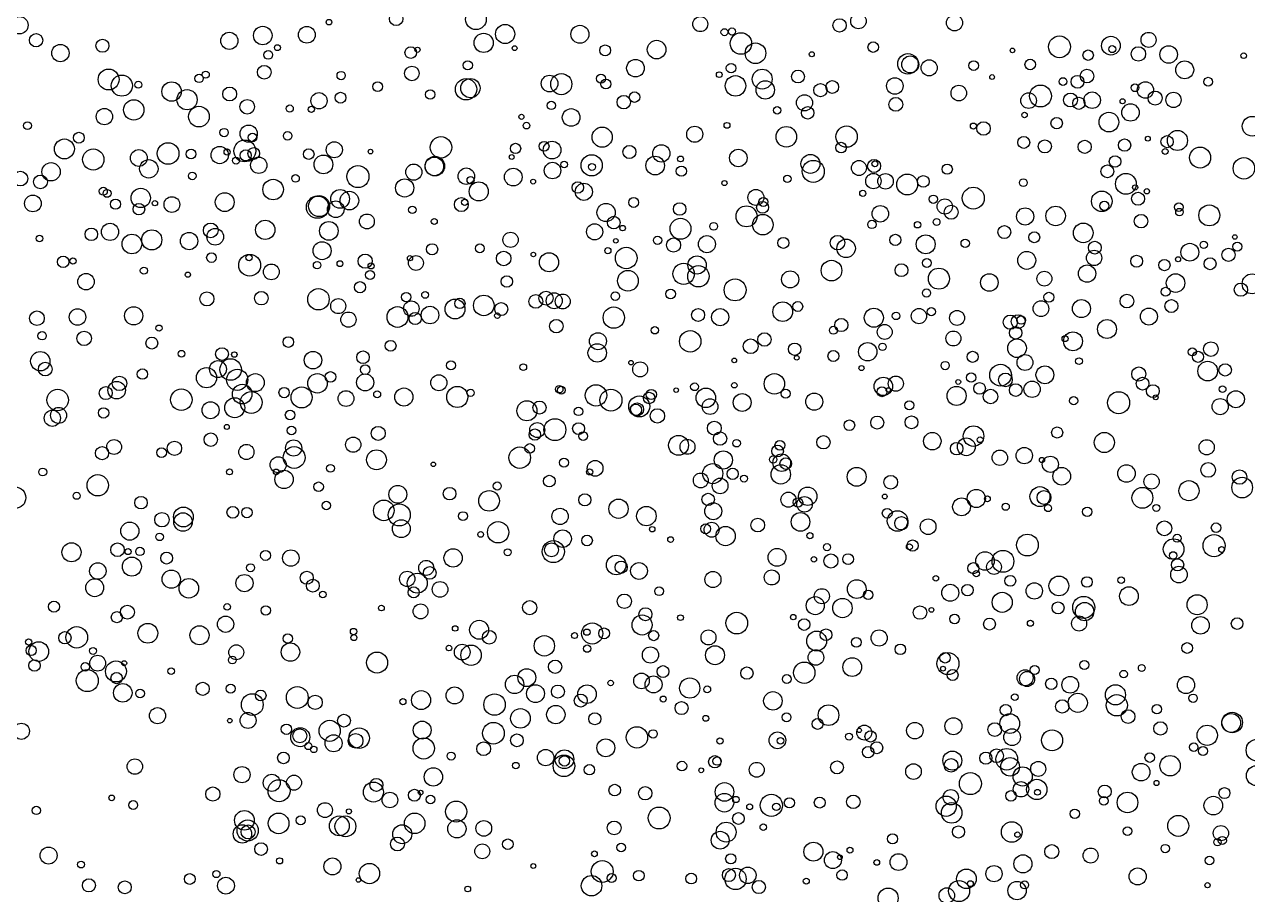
# Model space of a CAD drawing. Extents: x -296 to 296, y -196 to 196.
# Drawn here: x -12.3 to 70.2, y -163.7 to -105 of the extents above; entities that cross this region are included whole.
import ezdxf

# ---------------------------------------------------------------- set-up
doc = ezdxf.new("R2010")
doc.units = 0

msp = doc.modelspace()

# ---------------------------------------------------------------- linework, layer by layer
at = {"layer": 'VIA'}
for centre, radius in [((18.1214, -104.6426), 0.6952), ((-12.6771, -105.0389), 0.5882), ((8.2048, -104.8299), 0.1869), ((12.7401, -104.6009), 0.4601), ((33.2553, -104.9668), 0.5051), ((42.6581, -105.0477), 0.4495), ((43.9273, -104.7564), 0.5217), ((50.4098, -104.8772), 0.543), ((-11.5551, -106.0551), 0.4463), ((1.4802, -106.0932), 0.58), ((3.7411, -105.7346), 0.6233), ((6.7117, -105.6835), 0.5641), ((18.6418, -106.2326), 0.6485), ((20.0914, -105.6342), 0.6468), ((25.1388, -105.652), 0.6069), ((34.8903, -105.51), 0.2352), ((35.3971, -105.4675), 0.2406), ((35.9987, -106.2729), 0.7241), ((63.5031, -106.0276), 0.5064), ((-9.9157, -106.9175), 0.5835), ((-7.074, -106.4275), 0.4384), ((4.7268, -106.5527), 0.1996), ((20.7312, -106.5848), 0.1625), ((26.8423, -106.7414), 0.3685), ((30.3115, -106.6838), 0.627), ((36.9822, -106.9313), 0.6968), ((44.9266, -106.5173), 0.3566), ((57.4938, -106.4931), 0.7372), ((60.9634, -106.4204), 0.633), ((61.0559, -106.6539), 0.2356), ((64.861, -107.0146), 0.59), ((4.1134, -107.048), 0.2919), ((13.723, -106.8885), 0.3917), ((14.1775, -106.6976), 0.1756), ((40.782, -107.0029), 0.1697), ((47.2696, -107.6478), 0.69), ((47.4251, -107.6836), 0.5705), ((54.3179, -106.7395), 0.1527), ((59.4271, -107.0595), 0.3509), ((62.8188, -106.9764), 0.4878), ((69.9207, -107.0959), 0.1903), ((-6.6603, -108.7052), 0.7068), ((3.8354, -108.2117), 0.4604), ((13.8006, -108.2932), 0.4921), ((17.5698, -107.7439), 0.3111), ((28.8843, -107.939), 0.5948), ((35.3349, -107.9389), 0.3226), ((37.4337, -108.6797), 0.6708), ((39.8528, -108.5016), 0.4354), ((48.6995, -107.9164), 0.5417), ((51.7016, -107.7664), 0.3215), ((55.5202, -107.6907), 0.3558), ((59.3478, -108.4735), 0.4591), ((65.9396, -108.0511), 0.6062), ((-5.7688, -109.1151), 0.7142), ((-4.6635, -109.0589), 0.2356), ((-2.4135, -109.5163), 0.6571), ((-0.5564, -108.6328), 0.2821), ((-0.1069, -108.3726), 0.239), ((9.0259, -108.4367), 0.2781), ((11.4946, -109.187), 0.33), ((17.4556, -109.3621), 0.7197), ((17.7499, -109.2859), 0.6507), ((23.0922, -108.9775), 0.5617), ((23.8813, -109.0152), 0.7125), ((26.5556, -108.6457), 0.3013), ((26.8861, -109.0098), 0.3331), ((34.5381, -108.3768), 0.1934), ((35.6324, -109.1365), 0.6931), ((37.6389, -109.4091), 0.6213), ((42.1592, -109.2069), 0.4308), ((46.3833, -109.1413), 0.5603), ((52.9451, -108.5377), 0.1629), ((57.7273, -108.843), 0.2621), ((58.7094, -108.857), 0.4338), ((63.2916, -109.4118), 0.5534), ((67.5238, -108.8554), 0.2987), ((-1.3697, -110.0673), 0.6843), ((1.5044, -109.6833), 0.47), ((7.535, -110.1396), 0.5483), ((8.9866, -109.9358), 0.3675), ((15.0382, -109.7149), 0.3214), ((28.8237, -109.8954), 0.3539), ((40.2891, -110.2769), 0.5457), ((41.3621, -109.4251), 0.447), ((50.6973, -109.6192), 0.5237), ((55.4092, -110.1281), 0.5318), ((56.209, -109.8197), 0.7391), ((58.2369, -110.0895), 0.4696), ((59.6962, -110.0997), 0.5566), ((62.5842, -109.2641), 0.2594), ((63.944, -109.9561), 0.4746), ((65.1861, -110.0829), 0.515), ((-4.9652, -110.7552), 0.6875), ((-0.5649, -111.2075), 0.6973), ((2.688, -110.5469), 0.4943), ((5.5608, -110.6627), 0.2403), ((7.0187, -110.7179), 0.2156), ((23.2103, -110.4521), 0.2805), ((28.0941, -110.2352), 0.4551), ((38.4436, -110.7841), 0.2516), ((40.5031, -110.9551), 0.4211), ((46.4445, -110.3831), 0.468), ((58.7997, -110.3101), 0.4116), ((61.7516, -110.1712), 0.1735), ((62.2835, -110.9303), 0.5858), ((-6.9443, -111.2089), 0.5524), ((21.1858, -111.2213), 0.172), ((24.545, -111.2672), 0.5955), ((55.1371, -111.0961), 0.1843), ((57.3058, -111.6485), 0.3863), ((60.8252, -111.5797), 0.6626), ((70.4924, -111.8578), 0.6654), ((-12.1321, -111.8181), 0.2649), ((1.1318, -112.2878), 0.283), ((2.7886, -112.3585), 0.5807), ((5.4183, -112.5093), 0.2879), ((21.5376, -111.8176), 0.2235), ((26.6398, -112.5982), 0.6805), ((32.8829, -112.3987), 0.5437), ((35.0587, -111.8008), 0.1975), ((39.0647, -112.5716), 0.6953), ((43.1305, -112.5604), 0.7209), ((51.6821, -111.8466), 0.2043), ((52.3676, -112.012), 0.4588), ((65.4503, -112.8189), 0.6763), ((-9.6461, -113.3908), 0.6733), ((-8.6686, -112.6307), 0.3659), ((-2.6497, -113.6982), 0.7305), ((2.5246, -113.5254), 0.7382), ((3.0512, -112.616), 0.2901), ((8.5647, -113.4459), 0.5438), ((15.7608, -113.2839), 0.7259), ((20.7922, -113.3586), 0.3479), ((22.7191, -113.2112), 0.3335), ((23.2595, -113.4644), 0.5987), ((42.7587, -113.3008), 0.3576), ((55.0798, -112.9472), 0.404), ((56.5024, -113.2217), 0.4425), ((59.1929, -113.25), 0.4414), ((61.8879, -113.1278), 0.4127), ((63.4533, -112.7001), 0.1649), ((64.75, -112.9001), 0.4128), ((-7.696, -114.105), 0.7169), ((-4.6242, -114.0014), 0.5679), ((-1.0988, -113.737), 0.3283), ((0.8357, -113.8035), 0.5817), ((1.3336, -113.5922), 0.2075), ((2.5865, -113.8276), 0.3764), ((3.1317, -113.6955), 0.3966), ((6.8398, -113.7384), 0.3587), ((7.8292, -114.436), 0.6329), ((11.0101, -113.5694), 0.1551), ((20.5323, -113.9354), 0.1686), ((25.926, -114.4952), 0.7159), ((28.4743, -113.5965), 0.4422), ((30.6287, -113.6909), 0.5831), ((31.9271, -114.0656), 0.1974), ((35.8237, -114.0003), 0.5906), ((40.6884, -114.4005), 0.6384), ((61.2413, -114.237), 0.3891), ((64.6228, -113.5605), 0.2), ((66.9809, -113.9746), 0.7076), ((-10.5412, -114.9353), 0.6187), ((-3.9491, -114.7328), 0.6205), ((1.9349, -114.1778), 0.2364), ((3.4701, -114.4933), 0.5507), ((10.1606, -115.2532), 0.746), ((13.9291, -114.9538), 0.5451), ((15.3152, -114.5681), 0.6283), ((15.3513, -114.5537), 0.657), ((17.4733, -115.2317), 0.5564), ((20.64, -115.2864), 0.5962), ((23.2878, -114.8502), 0.5557), ((24.0695, -114.4391), 0.2213), ((25.951, -114.607), 0.2335), ((30.2117, -114.5119), 0.629), ((31.98, -114.8887), 0.3454), ((40.8792, -114.9067), 0.7451), ((43.9621, -114.6767), 0.5072), ((44.9844, -114.5408), 0.4427), ((45.0388, -114.3942), 0.1957), ((49.9191, -114.7524), 0.3443), ((60.7222, -114.9056), 0.433), ((69.9346, -114.7001), 0.7253), ((-12.6129, -115.3904), 0.4985), ((-11.2601, -115.6185), 0.4657), ((-1.0162, -115.211), 0.2557), ((4.4375, -116.1332), 0.6922), ((5.9488, -115.3823), 0.2566), ((13.3122, -116.0243), 0.6115), ((17.7642, -115.4958), 0.2442), ((21.9832, -115.5956), 0.1641), ((34.8884, -115.6947), 0.1722), ((39.1336, -115.4066), 0.2495), ((44.9386, -115.5609), 0.5214), ((45.757, -115.575), 0.5249), ((47.217, -115.7899), 0.7038), ((48.3055, -115.5858), 0.3953), ((55.0526, -115.6691), 0.2577), ((61.9707, -115.7462), 0.7014), ((-7.0218, -116.2458), 0.2738), ((-6.7628, -116.3887), 0.268), ((-4.4941, -116.6989), 0.651), ((1.1718, -116.9803), 0.6352), ((8.9604, -116.7653), 0.6319), ((9.5834, -116.8785), 0.6283), ((18.3102, -116.258), 0.6456), ((24.9968, -115.9939), 0.3816), ((25.4008, -116.284), 0.5824), ((37.0085, -116.6679), 0.5401), ((44.2224, -116.3887), 0.2092), ((51.674, -116.71), 0.7422), ((60.3465, -116.9258), 0.6959), ((62.7939, -116.7542), 0.4387), ((62.5968, -115.9889), 0.1759), ((63.3863, -116.2465), 0.1813), ((-11.7678, -117.0703), 0.5647), ((-6.1944, -117.1183), 0.3462), ((-4.6172, -117.4587), 0.3907), ((-3.5368, -117.0557), 0.1771), ((-2.3933, -117.1447), 0.5308), ((7.4337, -117.3232), 0.7492), ((7.5428, -117.2498), 0.7098), ((8.6612, -117.4618), 0.5632), ((17.1364, -117.1473), 0.4715), ((17.3618, -116.9945), 0.2058), ((26.9025, -117.6831), 0.6156), ((28.7604, -117.0044), 0.3325), ((31.8652, -117.4465), 0.4235), ((37.4578, -117.3321), 0.4037), ((37.5119, -116.9656), 0.3021), ((48.9804, -116.787), 0.2826), ((49.7555, -117.2762), 0.5163), ((60.515, -117.2299), 0.3084), ((65.546, -117.3197), 0.2932), ((67.6006, -117.8761), 0.7076), ((10.7645, -118.2871), 0.5011), ((13.829, -117.4998), 0.2495), ((27.4225, -118.3636), 0.4249), ((36.3782, -117.9399), 0.7092), ((37.4785, -118.5039), 0.693), ((45.4043, -117.7673), 0.5565), ((50.185, -117.663), 0.472), ((55.1743, -117.9478), 0.5812), ((57.233, -117.9141), 0.6587), ((62.9964, -118.2634), 0.4551), ((65.5855, -117.6546), 0.2545), ((-7.8238, -119.153), 0.4204), ((-6.5656, -118.988), 0.5815), ((0.2299, -118.8854), 0.4954), ((0.5298, -119.3182), 0.5627), ((3.9048, -118.8524), 0.6522), ((8.1959, -118.9234), 0.6295), ((15.3069, -118.2872), 0.2048), ((26.1289, -118.9827), 0.5444), ((28.0162, -118.7352), 0.186), ((31.9237, -118.7785), 0.7077), ((34.1571, -118.6183), 0.2645), ((44.841, -118.4864), 0.284), ((47.916, -118.5123), 0.213), ((49.2034, -118.3237), 0.2269), ((53.7746, -119.0048), 0.4355), ((59.0916, -119.0544), 0.6636), ((-11.3282, -119.4299), 0.2251), ((-5.0886, -119.8055), 0.6623), ((-3.7487, -119.5305), 0.6802), ((-1.2307, -119.6101), 0.586), ((7.7416, -120.2587), 0.607), ((20.4589, -119.5264), 0.5145), ((27.5554, -119.5916), 0.1527), ((30.3759, -119.5589), 0.2773), ((31.4554, -119.8757), 0.4786), ((33.7071, -119.8181), 0.5771), ((38.8645, -119.7324), 0.3722), ((42.5174, -119.7171), 0.4895), ((43.0965, -120.1005), 0.6242), ((46.4177, -119.5314), 0.3806), ((48.4662, -119.8288), 0.639), ((51.1311, -119.7603), 0.2831), ((55.7929, -119.3558), 0.3666), ((59.8723, -120.0526), 0.4335), ((67.2258, -119.8662), 0.245), ((69.3213, -119.3332), 0.1538), ((0.2799, -120.7233), 0.3267), ((15.1634, -120.1638), 0.378), ((18.3835, -120.1019), 0.2963), ((19.9929, -120.7832), 0.489), ((21.9947, -120.5166), 0.1554), ((23.0535, -121.0407), 0.6462), ((27.0222, -120.2569), 0.2075), ((28.2599, -120.7541), 0.7301), ((55.2819, -120.913), 0.6049), ((59.8295, -120.7475), 0.5182), ((66.2849, -120.3619), 0.601), ((68.8995, -120.5395), 0.4446), ((69.4933, -119.9866), 0.299), ((-9.7253, -121.0114), 0.3858), ((-9.0684, -120.9505), 0.2073), ((2.8555, -121.2405), 0.7356), ((2.8143, -120.7308), 0.2079), ((4.3154, -121.6903), 0.5319), ((7.4052, -121.2346), 0.2525), ((8.9462, -121.1347), 0.1963), ((10.646, -120.9653), 0.4813), ((11.049, -121.2854), 0.2076), ((13.6709, -120.7675), 0.1751), ((14.074, -121.0876), 0.5015), ((32.1357, -121.8208), 0.7196), ((33.1346, -121.9825), 0.7212), ((33.037, -121.225), 0.6196), ((42.1103, -121.6013), 0.6961), ((46.8315, -121.5743), 0.4316), ((48.5411, -121.0888), 0.2985), ((59.3553, -121.8054), 0.5877), ((62.6991, -120.9686), 0.4035), ((64.5705, -121.2328), 0.379), ((65.494, -120.8392), 0.1732), ((67.6492, -121.1383), 0.406), ((-8.1862, -122.351), 0.5594), ((-4.2828, -121.6052), 0.2392), ((-1.3151, -121.8792), 0.174), ((10.9802, -121.8986), 0.3003), ((20.2081, -122.3408), 0.3828), ((28.3762, -122.2889), 0.7), ((39.3223, -122.1947), 0.5743), ((49.3556, -122.1479), 0.7109), ((52.7579, -122.4083), 0.5936), ((56.4754, -122.1502), 0.5005), ((65.3233, -122.4443), 0.6253), ((70.4907, -122.4973), 0.6744), ((7.4978, -123.537), 0.7233), ((10.2996, -122.727), 0.3796), ((31.2535, -123.1788), 0.3251), ((35.605, -122.9075), 0.7394), ((48.5211, -123.1152), 0.276), ((64.6501, -123.032), 0.3003), ((69.7309, -122.8908), 0.4483), ((-0.0271, -123.5096), 0.4758), ((3.641, -123.4674), 0.4566), ((8.829, -124.0026), 0.5056), ((13.4188, -123.3922), 0.3143), ((13.765, -124.1691), 0.5189), ((14.6907, -123.2455), 0.2273), ((16.7118, -124.1958), 0.6712), ((17.0368, -123.8159), 0.3493), ((18.6488, -123.9522), 0.6934), ((19.8301, -124.2014), 0.4421), ((22.1601, -123.6845), 0.4647), ((22.8504, -123.4645), 0.4742), ((23.4004, -123.6366), 0.5388), ((23.9756, -123.6857), 0.5036), ((27.5252, -123.3283), 0.2897), ((38.8205, -124.3753), 0.6641), ((39.8352, -124.0254), 0.3318), ((56.2419, -124.1729), 0.5292), ((56.7784, -123.4022), 0.3352), ((58.9761, -124.1658), 0.6073), ((62.0391, -123.6585), 0.4614), ((65.0404, -123.9934), 0.4387), ((-11.4949, -124.8175), 0.4938), ((-8.7583, -124.7352), 0.5581), ((-4.968, -124.653), 0.6142), ((9.52, -124.912), 0.5136), ((12.8291, -124.7341), 0.7019), ((14.0292, -124.8361), 0.4121), ((15.026, -124.6034), 0.5928), ((19.5671, -124.6486), 0.1848), ((27.4235, -124.775), 0.7211), ((33.1106, -124.5991), 0.4356), ((34.6012, -124.7453), 0.5789), ((44.9666, -124.7825), 0.6416), ((46.4656, -124.6578), 0.2552), ((48.0101, -124.6724), 0.5143), ((48.8451, -124.3796), 0.2758), ((50.5837, -124.795), 0.5023), ((54.1703, -125.0828), 0.481), ((54.7054, -125.0468), 0.4646), ((63.5233, -124.705), 0.5727), ((-3.2566, -125.4866), 0.2088), ((23.5467, -125.3526), 0.4532), ((30.195, -125.6329), 0.2463), ((42.2418, -125.6329), 0.2697), ((42.7726, -125.2777), 0.4461), ((45.6985, -125.7467), 0.5054), ((54.5325, -125.8027), 0.4236), ((54.908, -124.9419), 0.2848), ((60.6991, -125.5477), 0.6396), ((-11.1471, -126.004), 0.2821), ((-8.3117, -126.1794), 0.4877), ((-3.7435, -126.4961), 0.4009), ((5.4646, -126.426), 0.358), ((26.356, -126.3708), 0.5735), ((32.5785, -126.3787), 0.7262), ((36.655, -126.711), 0.4976), ((37.5877, -126.2513), 0.454), ((50.3342, -126.1851), 0.5035), ((54.6286, -126.8403), 0.6309), ((57.8668, -126.1915), 0.2015), ((58.4022, -126.3754), 0.6397), ((-11.2714, -127.7184), 0.6541), ((-1.7437, -127.2142), 0.2251), ((0.9896, -127.2373), 0.4287), ((7.1284, -127.6503), 0.593), ((10.5023, -127.4495), 0.4254), ((12.363, -126.6805), 0.3657), ((26.303, -127.1619), 0.6216), ((39.6249, -126.9098), 0.4186), ((42.238, -127.3674), 0.3679), ((44.5536, -127.0821), 0.6187), ((45.5465, -126.7499), 0.2469), ((51.6344, -127.4241), 0.3735), ((66.454, -127.0925), 0.2725), ((66.8424, -127.4244), 0.3725), ((67.7058, -126.9033), 0.4948), ((-10.9319, -128.2513), 0.4653), ((0.7162, -128.2504), 0.5694), ((1.5697, -128.2802), 0.7272), ((1.8217, -127.2697), 0.1841), ((16.4375, -127.9976), 0.295), ((21.3179, -128.1209), 0.2263), ((28.5825, -127.8155), 0.1505), ((29.2021, -128.2689), 0.5036), ((35.5505, -127.6617), 0.1574), ((39.7637, -127.4874), 0.1585), ((49.7793, -128.0125), 0.2801), ((55.1612, -127.8042), 0.535), ((58.8092, -127.7195), 0.2253), ((67.4891, -128.3842), 0.6642), ((68.6733, -128.3082), 0.4189), ((-5.9279, -129.2139), 0.4902), ((-4.3848, -128.584), 0.3482), ((-0.0564, -128.8303), 0.6833), ((2.0181, -128.9745), 0.7164), ((3.2368, -129.1642), 0.6055), ((7.4289, -129.2124), 0.6589), ((8.311, -128.7789), 0.3601), ((10.649, -129.1505), 0.5771), ((10.6473, -128.2862), 0.3214), ((15.618, -129.173), 0.5411), ((38.2568, -129.2472), 0.6906), ((44.1351, -128.1831), 0.1703), ((46.4522, -129.232), 0.5115), ((51.5341, -128.8257), 0.3166), ((53.5185, -128.6612), 0.7332), ((53.8431, -128.986), 0.4635), ((56.5096, -128.6375), 0.6019), ((62.8407, -128.5871), 0.4779), ((-6.8525, -129.8725), 0.4389), ((-6.113, -129.6715), 0.5918), ((2.3514, -129.9379), 0.6609), ((5.181, -129.8392), 0.3476), ((6.36, -130.1637), 0.7101), ((13.2599, -130.1381), 0.6122), ((16.8627, -130.134), 0.7117), ((23.7424, -129.6112), 0.2512), ((23.8829, -129.6739), 0.268), ((26.2214, -130.0304), 0.7223), ((31.6294, -129.6689), 0.152), ((32.868, -129.4464), 0.2597), ((33.6353, -130.1914), 0.6603), ((35.5553, -129.3452), 0.1806), ((45.6064, -129.4161), 0.6216), ((45.5167, -129.782), 0.3318), ((45.9406, -129.6598), 0.1512), ((50.5489, -130.0615), 0.6456), ((50.6635, -129.1179), 0.1637), ((52.1025, -129.5553), 0.3948), ((54.541, -129.6696), 0.4301), ((55.6463, -129.6134), 0.5515), ((63.0984, -129.23), 0.4324), ((63.7947, -129.7389), 0.4327), ((68.4978, -129.6092), 0.2265), ((-10.0993, -130.3375), 0.7261), ((-1.7543, -130.3188), 0.7261), ((1.8458, -130.8598), 0.6741), ((2.9605, -130.5025), 0.7402), ((9.3551, -130.2394), 0.5313), ((11.4573, -129.9504), 0.2334), ((17.7615, -129.8484), 0.2429), ((27.2297, -130.3459), 0.7407), ((29.139, -130.7703), 0.7112), ((29.8044, -130.2036), 0.3857), ((29.9542, -129.9653), 0.3474), ((33.9159, -130.7865), 0.5288), ((36.0819, -130.5046), 0.6006), ((39.0195, -129.9078), 0.3014), ((40.9465, -130.45), 0.5764), ((52.8402, -130.104), 0.4881), ((58.449, -130.3875), 0.2784), ((61.4778, -130.524), 0.7422), ((63.9883, -130.1548), 0.1628), ((68.3333, -130.7838), 0.5453), ((69.3882, -130.284), 0.5768), ((-10.4577, -131.5661), 0.5494), ((-10.0389, -131.3745), 0.5419), ((-7.0007, -131.2101), 0.3504), ((0.2172, -131.0304), 0.572), ((5.5829, -131.3488), 0.3237), ((21.5615, -131.0643), 0.6771), ((22.4083, -130.85), 0.4415), ((25.0347, -131.1061), 0.2881), ((28.9112, -130.9983), 0.3907), ((28.9974, -130.9727), 0.4373), ((30.3652, -131.4088), 0.4855), ((47.3682, -130.6933), 0.3061), ((1.3145, -132.1546), 0.1671), ((22.2545, -132.3681), 0.5061), ((23.4515, -132.3406), 0.7383), ((25.0485, -132.2688), 0.4014), ((34.2055, -132.24), 0.4662), ((43.318, -132.0418), 0.36), ((45.1961, -131.8604), 0.4395), ((47.5107, -131.8401), 0.4333), ((0.2342, -133.0123), 0.4527), ((5.6785, -132.4015), 0.2937), ((9.8426, -133.3526), 0.5128), ((11.5323, -132.5898), 0.4717), ((22.0955, -132.6726), 0.3823), ((25.3534, -132.7709), 0.2956), ((31.7917, -133.3969), 0.6726), ((34.5896, -132.9423), 0.4484), ((41.5665, -133.1921), 0.4523), ((48.9094, -133.117), 0.59), ((51.6967, -132.7735), 0.6919), ((52.1377, -133.0191), 0.1959), ((57.3359, -132.5335), 0.3747), ((60.5191, -133.2058), 0.6792), ((-7.106, -133.9216), 0.4452), ((-6.2887, -133.5111), 0.5023), ((-3.0895, -133.8915), 0.3275), ((-2.2189, -133.5993), 0.4804), ((2.6363, -133.8457), 0.5114), ((5.857, -134.2235), 0.7389), ((5.82, -133.5784), 0.5464), ((21.0791, -134.227), 0.727), ((21.7533, -133.6093), 0.3264), ((32.3938, -133.4977), 0.504), ((35.7121, -133.2537), 0.2544), ((38.4724, -133.7832), 0.3965), ((38.6268, -133.3944), 0.3305), ((50.5599, -133.6182), 0.4209), ((51.2045, -133.4938), 0.6023), ((55.1162, -134.0913), 0.5485), ((67.4224, -133.5296), 0.514), ((4.7811, -134.7108), 0.5423), ((11.413, -134.3735), 0.6707), ((24.059, -134.5645), 0.302), ((26.1617, -134.9501), 0.5307), ((34.8154, -134.3887), 0.6161), ((38.1701, -134.3501), 0.2498), ((38.7543, -134.568), 0.5941), ((39.0229, -134.6299), 0.3877), ((53.4671, -134.2345), 0.5186), ((56.3102, -134.389), 0.1746), ((56.878, -134.6788), 0.5436), ((-11.1041, -135.1988), 0.2659), ((1.4982, -135.1903), 0.2007), ((4.6453, -135.1873), 0.1872), ((5.1778, -135.6964), 0.6193), ((8.3052, -134.9463), 0.263), ((15.2482, -134.6806), 0.1524), ((25.7911, -135.1907), 0.2071), ((33.2919, -135.7657), 0.5008), ((34.0964, -135.3068), 0.6805), ((35.4416, -135.321), 0.3799), ((38.6872, -135.3559), 0.6531), ((43.8084, -135.5195), 0.6369), ((57.6434, -135.484), 0.5953), ((62.0135, -135.3004), 0.5886), ((63.7055, -135.8416), 0.5125), ((67.5245, -135.0612), 0.4947), ((69.6385, -135.5403), 0.4891), ((-7.3938, -136.0909), 0.721), ((7.5048, -136.1943), 0.3252), ((12.8502, -136.7051), 0.6036), ((19.5603, -136.1432), 0.2735), ((23.0734, -135.8153), 0.3937), ((34.5977, -136.1346), 0.5283), ((36.2078, -135.6413), 0.2341), ((46.1109, -135.8904), 0.4624), ((66.2282, -136.4603), 0.6801), ((69.816, -136.2481), 0.6985), ((-12.9664, -136.9374), 0.7207), ((-8.8184, -136.8012), 0.2403), ((-4.4756, -137.2706), 0.4191), ((16.3404, -136.6599), 0.4272), ((19.0095, -137.1456), 0.6958), ((25.4624, -137.0702), 0.4098), ((33.7933, -137.0482), 0.4206), ((39.2038, -137.0662), 0.5085), ((39.846, -137.252), 0.3211), ((40.2907, -137.3771), 0.523), ((40.5068, -136.8358), 0.6232), ((45.7038, -136.8501), 0.1623), ((50.8867, -137.5508), 0.6016), ((51.8797, -136.9837), 0.6124), ((52.6264, -137.0117), 0.1958), ((56.1768, -136.8591), 0.6738), ((56.4455, -136.9209), 0.4674), ((63.0876, -136.9421), 0.7044), ((-1.6147, -138.2324), 0.6689), ((1.72, -137.9165), 0.3946), ((2.6734, -137.9389), 0.3508), ((8.0281, -137.4591), 0.2846), ((11.9053, -137.791), 0.6965), ((12.9497, -138.0921), 0.7435), ((23.7972, -138.1948), 0.5486), ((27.7433, -137.6787), 0.6504), ((29.6219, -138.1718), 0.6565), ((34.1317, -137.8461), 0.5748), ((45.8682, -137.9792), 0.329), ((53.8632, -137.5389), 0.2439), ((56.7224, -137.6364), 0.238), ((59.3634, -137.8807), 0.311), ((64.0278, -137.6209), 0.2353), ((-5.2327, -139.1878), 0.6126), ((-3.0659, -138.4212), 0.4869), ((-1.6396, -138.5752), 0.6233), ((13.0846, -139.0249), 0.6029), ((17.2476, -138.1722), 0.2968), ((19.6203, -139.2641), 0.7202), ((34.0219, -139.0939), 0.5011), ((37.1359, -138.7802), 0.4649), ((40.019, -138.565), 0.6301), ((46.564, -138.5032), 0.6921), ((46.8226, -138.6612), 0.4491), ((48.6311, -138.8882), 0.5293), ((64.5689, -139.0034), 0.4991), ((-3.2226, -139.5749), 0.2561), ((18.4411, -139.4094), 0.1924), ((23.9714, -139.6976), 0.5867), ((30.0146, -139.0579), 0.181), ((33.6251, -139.0329), 0.3308), ((34.9627, -139.5227), 0.6519), ((40.6524, -139.4914), 0.2072), ((55.3281, -140.1269), 0.7353), ((65.431, -139.6718), 0.2711), ((67.9218, -140.1695), 0.7452), ((68.059, -138.9582), 0.3227), ((-9.1643, -140.6167), 0.6439), ((-6.0619, -140.4444), 0.4594), ((-4.5488, -140.5578), 0.2795), ((23.3464, -140.5691), 0.748), ((23.2219, -140.4495), 0.4692), ((25.6194, -139.8193), 0.3595), ((31.2531, -139.7599), 0.1955), ((41.8101, -140.2732), 0.2393), ((47.3644, -140.2486), 0.2047), ((47.5807, -140.162), 0.3769), ((65.1947, -140.4055), 0.6977), ((68.4335, -140.4313), 0.1949), ((-5.0932, -141.5844), 0.6405), ((-5.3467, -140.5712), 0.2038), ((-2.7473, -141.0105), 0.4012), ((3.9297, -140.8275), 0.3378), ((5.6329, -141.0075), 0.5554), ((16.5835, -140.9976), 0.6195), ((20.2691, -140.6184), 0.2328), ((27.5831, -141.4764), 0.6617), ((38.4355, -140.9589), 0.6044), ((40.9233, -141.0921), 0.183), ((42.0732, -141.2053), 0.4754), ((43.2306, -141.0777), 0.3636), ((52.4682, -141.2039), 0.6281), ((53.0751, -141.6089), 0.5038), ((53.678, -141.2248), 0.7377), ((65.1603, -140.8295), 0.2527), ((65.4609, -141.4671), 0.4118), ((-7.3879, -141.8821), 0.5548), ((-2.4353, -142.4313), 0.6154), ((2.9142, -141.6622), 0.2676), ((6.7095, -142.339), 0.44), ((13.4853, -142.4137), 0.518), ((14.7685, -141.6709), 0.5073), ((15.0073, -142.0063), 0.4283), ((27.9201, -141.6298), 0.4148), ((29.1228, -141.8764), 0.5658), ((34.1101, -142.4563), 0.5434), ((38.0802, -142.3169), 0.5058), ((51.6842, -141.6903), 0.3763), ((51.8792, -142.061), 0.2181), ((65.5545, -142.1253), 0.5609), ((-7.6007, -143.0077), 0.6046), ((-1.251, -143.0449), 0.6595), ((2.5048, -142.6971), 0.5813), ((7.1201, -142.8731), 0.4342), ((14.167, -142.6995), 0.6745), ((15.699, -143.1205), 0.5282), ((43.8159, -143.0995), 0.6331), ((49.1498, -142.3723), 0.1844), ((54.1711, -142.5433), 0.3698), ((55.7946, -143.2278), 0.5516), ((57.4498, -142.8889), 0.6656), ((59.3449, -142.6204), 0.3576), ((61.6486, -142.4915), 0.2229), ((7.7994, -143.4691), 0.222), ((13.9199, -143.3247), 0.3726), ((28.1339, -143.9222), 0.4863), ((30.4758, -143.2488), 0.2945), ((41.4586, -143.5798), 0.5067), ((44.587, -143.4892), 0.3142), ((50.1236, -143.3468), 0.5752), ((51.2896, -143.1681), 0.3883), ((53.6279, -143.9945), 0.6773), ((62.1775, -143.5758), 0.6292), ((66.7803, -144.1581), 0.6767), ((-10.3458, -144.2854), 0.3768), ((-5.3949, -144.6599), 0.4712), ((1.3301, -144.3061), 0.222), ((3.9428, -144.5439), 0.3167), ((11.7442, -144.3773), 0.1908), ((14.3857, -144.6065), 0.501), ((21.7483, -144.3541), 0.4747), ((29.5593, -144.796), 0.4376), ((41.0116, -144.2195), 0.608), ((42.8508, -144.3777), 0.6527), ((48.0814, -144.6878), 0.4517), ((48.8561, -144.5024), 0.1587), ((57.3969, -144.3696), 0.4031), ((59.128, -144.3363), 0.7443), ((59.1903, -144.6234), 0.6197), ((-6.1031, -144.997), 0.3746), ((1.2299, -145.4728), 0.5477), ((18.3344, -145.8491), 0.6398), ((29.3303, -145.5238), 0.6773), ((31.923, -145.0295), 0.192), ((35.7208, -145.3961), 0.7333), ((39.5282, -144.992), 0.1846), ((40.2673, -145.4956), 0.3895), ((50.4176, -145.1196), 0.3198), ((52.7707, -145.4643), 0.4004), ((55.5351, -145.4036), 0.2057), ((58.8167, -145.424), 0.5075), ((67.0079, -145.5442), 0.5933), ((69.4749, -145.4302), 0.3895), ((-9.6063, -146.3881), 0.4151), ((-8.808, -146.3597), 0.7281), ((-4.015, -146.084), 0.6663), ((-0.5304, -146.2194), 0.6431), ((9.8652, -145.9681), 0.2156), ((16.721, -145.7581), 0.184), ((19.0238, -146.3489), 0.4641), ((24.7728, -146.2402), 0.1994), ((25.9662, -146.0982), 0.7162), ((25.6059, -146.0077), 0.2119), ((26.7709, -146.094), 0.3679), ((30.1127, -146.242), 0.3415), ((33.8111, -146.366), 0.5042), ((41.1087, -146.6063), 0.6685), ((41.7412, -146.1836), 0.3923), ((45.3228, -146.4019), 0.544), ((-12.057, -146.6651), 0.2117), ((-11.3723, -147.3153), 0.6636), ((1.9545, -147.3675), 0.505), ((5.6074, -147.3522), 0.6223), ((5.4292, -146.4396), 0.321), ((9.8882, -146.375), 0.2016), ((17.1985, -147.3533), 0.5326), ((17.79, -147.5653), 0.6901), ((22.7365, -146.9309), 0.688), ((25.6285, -147.1193), 0.2501), ((43.7831, -146.6916), 0.3293), ((46.7515, -147.1704), 0.356), ((66.106, -147.0796), 0.3628), ((-11.8827, -147.2433), 0.343), ((-7.7116, -147.2791), 0.2313), ((-7.4023, -148.1005), 0.5327), ((1.6891, -147.8899), 0.2615), ((11.4522, -148.0613), 0.7102), ((16.3028, -147.0789), 0.1901), ((29.8942, -147.5482), 0.5445), ((34.251, -147.5661), 0.6405), ((41.0601, -147.7167), 0.5237), ((49.9613, -148.1292), 0.7444), ((49.7741, -147.7375), 0.3529), ((-11.6648, -148.2559), 0.3883), ((-8.2359, -148.3481), 0.2829), ((-6.1665, -148.6579), 0.7064), ((-5.6083, -148.1043), 0.1692), ((-2.4351, -148.6379), 0.2197), ((21.5524, -149.0757), 0.6013), ((23.4619, -148.3407), 0.4478), ((30.7425, -148.668), 0.3994), ((36.4065, -148.7748), 0.4172), ((40.2734, -148.7481), 0.7205), ((43.5106, -148.3643), 0.6339), ((49.6304, -148.4698), 0.1648), ((50.2793, -148.8996), 0.3707), ((55.8145, -148.5674), 0.3026), ((59.1716, -148.2188), 0.3051), ((63.0384, -148.427), 0.2257), ((-8.101, -149.281), 0.7423), ((-6.1234, -149.1073), 0.383), ((20.7264, -149.5373), 0.6193), ((27.2085, -149.4383), 0.1861), ((29.2919, -149.2965), 0.5267), ((30.1033, -149.5364), 0.5716), ((32.545, -149.7803), 0.685), ((39.0926, -149.1734), 0.2984), ((55.1719, -149.0864), 0.5421), ((55.3046, -149.17), 0.5086), ((56.9393, -149.4933), 0.3841), ((58.2188, -149.5605), 0.5649), ((61.8225, -148.8367), 0.2494), ((66.0287, -149.5778), 0.5813), ((-5.7058, -150.1053), 0.6251), ((-4.5394, -150.1465), 0.2928), ((-0.3147, -149.8309), 0.4422), ((1.5725, -149.8182), 0.3012), ((3.0342, -150.8975), 0.7358), ((3.6016, -150.2779), 0.3608), ((6.068, -150.4138), 0.7371), ((14.4211, -150.594), 0.6422), ((16.6807, -150.2806), 0.5737), ((19.3744, -150.8932), 0.7227), ((22.1383, -150.1579), 0.6013), ((23.6519, -150.0214), 0.4413), ((25.6188, -150.1938), 0.6255), ((33.7241, -149.8699), 0.2301), ((38.157, -150.648), 0.6254), ((54.4764, -150.3964), 0.2298), ((58.7294, -150.7769), 0.6468), ((61.2664, -150.2395), 0.6795), ((7.2753, -150.7448), 0.4779), ((13.1931, -150.7053), 0.2083), ((23.5114, -151.5729), 0.6206), ((25.1925, -150.6261), 0.4373), ((30.7563, -150.5203), 0.202), ((31.9976, -151.132), 0.4399), ((41.9079, -151.6101), 0.6988), ((53.8655, -151.2712), 0.3803), ((57.6823, -151.0209), 0.4483), ((61.3586, -150.9427), 0.7168), ((64.063, -151.2092), 0.3223), ((66.5067, -150.4684), 0.2778), ((-3.3612, -151.6454), 0.5422), ((1.5127, -151.9794), 0.1521), ((2.7448, -151.9676), 0.5385), ((9.2164, -151.9798), 0.4314), ((21.1255, -151.8268), 0.6613), ((26.1442, -151.8532), 0.4059), ((33.628, -151.8256), 0.1977), ((39.0769, -151.754), 0.3004), ((50.3359, -152.3607), 0.5741), ((54.1363, -152.1824), 0.6668), ((62.1181, -151.7087), 0.467), ((69.0752, -152.1359), 0.6349), ((69.1473, -152.107), 0.6923), ((-12.5498, -152.6976), 0.5452), ((5.3322, -152.5633), 0.3503), ((6.2698, -153.0974), 0.6404), ((6.237, -153.0065), 0.4724), ((8.2553, -152.6679), 0.7141), ((10.2406, -153.1629), 0.6946), ((14.4938, -152.6189), 0.6049), ((19.3002, -152.8313), 0.7298), ((28.9816, -153.1127), 0.7218), ((30.0711, -152.8785), 0.2877), ((41.1704, -152.2057), 0.367), ((44.3207, -152.787), 0.5034), ((43.9837, -152.6336), 0.1504), ((47.7351, -152.6562), 0.5543), ((53.127, -152.5866), 0.4633), ((54.2931, -153.0975), 0.5657), ((56.9921, -153.3097), 0.7069), ((64.3076, -152.5084), 0.4515), ((67.4617, -152.9693), 0.6858), ((6.8136, -153.7001), 0.2383), ((8.5211, -153.5097), 0.5737), ((10.0001, -153.3425), 0.4967), ((14.5979, -153.8554), 0.7172), ((18.6413, -153.877), 0.466), ((20.8873, -153.3104), 0.4283), ((26.881, -153.8113), 0.6034), ((34.5845, -153.3569), 0.2106), ((38.4591, -153.3093), 0.5643), ((38.6644, -153.349), 0.2254), ((43.2942, -153.0584), 0.2327), ((44.747, -153.0443), 0.3811), ((45.1649, -153.8074), 0.4058), ((66.547, -153.7666), 0.2885), ((70.8124, -153.9757), 0.7283), ((5.1371, -154.4963), 0.394), ((7.177, -153.9202), 0.2207), ((16.4473, -154.3722), 0.2706), ((22.8235, -154.4761), 0.5548), ((24.0593, -155.0335), 0.7284), ((24.0874, -154.5852), 0.6347), ((44.579, -154.1045), 0.3845), ((50.2642, -154.6783), 0.6394), ((52.5264, -154.5096), 0.4117), ((53.2504, -154.3504), 0.4637), ((53.9336, -154.5911), 0.732), ((63.5847, -154.4714), 0.3247), ((67.1795, -154.0335), 0.3017), ((-4.8915, -155.0822), 0.5191), ((2.3397, -155.6255), 0.5448), ((20.8133, -155.0136), 0.2181), ((24.091, -154.6997), 0.35), ((25.7743, -155.2919), 0.349), ((32.0189, -155.0473), 0.3239), ((34.2351, -154.7542), 0.4135), ((34.3929, -154.7148), 0.2802), ((37.0661, -155.2999), 0.5013), ((42.4822, -155.1374), 0.436), ((47.6426, -155.4161), 0.5266), ((50.176, -154.999), 0.4613), ((54.16, -155.0979), 0.6301), ((55.0085, -155.7479), 0.6503), ((56.0566, -155.239), 0.5059), ((62.9988, -155.4581), 0.5928), ((64.956, -155.0221), 0.6882), ((70.7735, -155.6946), 0.6723), ((4.3446, -156.1781), 0.5786), ((5.8472, -156.1679), 0.5075), ((11.4032, -156.3179), 0.4393), ((15.2504, -155.7789), 0.6171), ((33.3201, -155.3317), 0.1616), ((51.4834, -156.2322), 0.7445), ((55.9568, -156.6256), 0.6862), ((0.3696, -156.9377), 0.4787), ((4.8406, -156.7167), 0.7448), ((11.2031, -156.8023), 0.6772), ((13.9732, -157.0157), 0.4013), ((14.3916, -156.8392), 0.1565), ((27.4831, -156.6705), 0.3922), ((29.5412, -156.8867), 0.4499), ((34.8911, -156.7923), 0.6287), ((50.1591, -157.155), 0.5168), ((54.2204, -157.0594), 0.3527), ((54.8962, -156.6163), 0.5184), ((56.0077, -156.8192), 0.1959), ((60.5448, -156.7649), 0.4354), ((64.037, -156.1897), 0.1731), ((68.6224, -156.8741), 0.3709), ((-6.452, -157.1935), 0.19), ((-5.0003, -157.6792), 0.2986), ((7.933, -158.0198), 0.5024), ((12.3185, -157.3395), 0.5245), ((15.061, -157.2965), 0.2903), ((16.7871, -158.1183), 0.7113), ((34.8829, -157.5179), 0.6304), ((35.6585, -157.3024), 0.2119), ((36.5901, -157.7973), 0.2006), ((38.0527, -157.702), 0.7483), ((38.3915, -157.7952), 0.2503), ((39.2684, -157.5273), 0.3419), ((41.3194, -157.5145), 0.3691), ((43.5851, -157.4602), 0.4567), ((49.8485, -157.7579), 0.6825), ((50.2191, -158.207), 0.6954), ((60.4755, -157.3931), 0.2908), ((62.0811, -157.5051), 0.6962), ((67.8701, -157.7164), 0.63), ((-11.5405, -158.0453), 0.281), ((2.5006, -158.709), 0.6644), ((4.8082, -158.9145), 0.6995), ((6.2954, -158.7113), 0.3102), ((8.904, -159.0845), 0.6698), ((9.3159, -159.1187), 0.7036), ((9.5537, -158.1049), 0.1714), ((13.9857, -158.9132), 0.6922), ((30.4794, -158.5502), 0.7386), ((35.8324, -158.5853), 0.3954), ((58.5262, -158.2629), 0.3177), ((65.5068, -159.082), 0.7089), ((2.3655, -159.6252), 0.6185), ((2.7214, -159.3965), 0.7157), ((2.7469, -159.4933), 0.4705), ((13.1514, -159.6456), 0.6399), ((16.8365, -159.2815), 0.616), ((18.6529, -159.2526), 0.5293), ((27.4469, -159.2236), 0.4664), ((34.9993, -159.5075), 0.6723), ((37.5089, -159.1683), 0.2185), ((50.6776, -159.4948), 0.4106), ((54.2731, -159.4966), 0.6968), ((62.0781, -159.4445), 0.2862), ((68.3821, -159.5773), 0.513), ((12.8248, -160.3055), 0.4675), ((20.2716, -160.3225), 0.3561), ((34.598, -160.0516), 0.6016), ((46.2348, -159.9572), 0.34), ((54.652, -159.6748), 0.1801), ((68.1568, -160.1847), 0.2507), ((68.4808, -160.0699), 0.2718), ((-10.7091, -161.0861), 0.5741), ((3.6224, -160.6497), 0.4292), ((18.548, -160.8047), 0.5), ((26.1183, -160.9714), 0.193), ((27.9186, -160.5448), 0.2962), ((40.8894, -160.8257), 0.6404), ((42.2032, -161.3934), 0.5729), ((43.3559, -160.7267), 0.1993), ((56.9732, -160.823), 0.4739), ((59.5923, -161.085), 0.5073), ((64.6263, -160.6147), 0.2807), ((-8.5208, -161.6961), 0.2294), ((4.8723, -161.4452), 0.2094), ((8.442, -161.82), 0.5755), ((10.9332, -162.3026), 0.6868), ((21.9918, -161.7947), 0.165), ((26.644, -162.161), 0.7385), ((35.3139, -161.3077), 0.3447), ((42.6791, -161.1999), 0.1591), ((45.1673, -161.5529), 0.1924), ((46.6347, -161.5271), 0.5671), ((55.0253, -161.6477), 0.6125), ((67.6059, -161.422), 0.2904), ((-1.1891, -162.6717), 0.3628), ((0.6084, -162.3353), 0.2426), ((1.2534, -163.1204), 0.568), ((25.9235, -163.1243), 0.6912), ((27.2709, -162.6085), 0.3049), ((29.113, -162.4415), 0.3557), ((32.6454, -162.6409), 0.364), ((35.1873, -162.4077), 0.441), ((35.6351, -162.6624), 0.721), ((36.4613, -162.4207), 0.5576), ((42.8271, -162.401), 0.3506), ((51.2134, -162.657), 0.6609), ((53.0753, -162.3127), 0.5477), ((62.7667, -162.4979), 0.5762), ((-7.9875, -163.0996), 0.4428), ((-5.5708, -163.2316), 0.4385), ((10.1935, -162.7386), 0.1514), ((17.5651, -163.3445), 0.1939), ((37.2057, -163.2135), 0.4442), ((40.4078, -162.814), 0.2034), ((45.933, -163.9573), 0.6774), ((49.8899, -163.7846), 0.5251), ((50.718, -163.4827), 0.7106), ((51.481, -162.9839), 0.1974), ((54.6278, -163.4507), 0.6185), ((55.138, -163.068), 0.2671), ((67.4831, -163.0912), 0.1741)]:
    msp.add_circle(centre, radius, dxfattribs=at)

doc.saveas('drawing.dxf')
